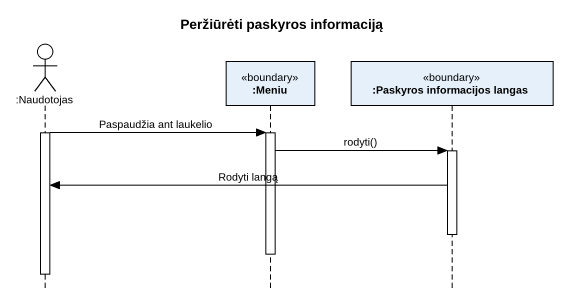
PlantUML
@startuml
title Peržiūrėti paskyros informaciją
hide footbox
actor ":Naudotojas" as Naudotojas
participant ":Meniu" as Meniu <<boundary>>
participant ":Paskyros informacijos langas" as Paskyros_informacijos_langas <<boundary>>

activate Naudotojas
Naudotojas -> Meniu : Paspaudžia ant laukelio
activate Meniu
Meniu -> Paskyros_informacijos_langas : rodyti()
activate Paskyros_informacijos_langas
Paskyros_informacijos_langas -> Naudotojas : Rodyti langą
deactivate Paskyros_informacijos_langas
deactivate Meniu
deactivate Naudotojas
@enduml
